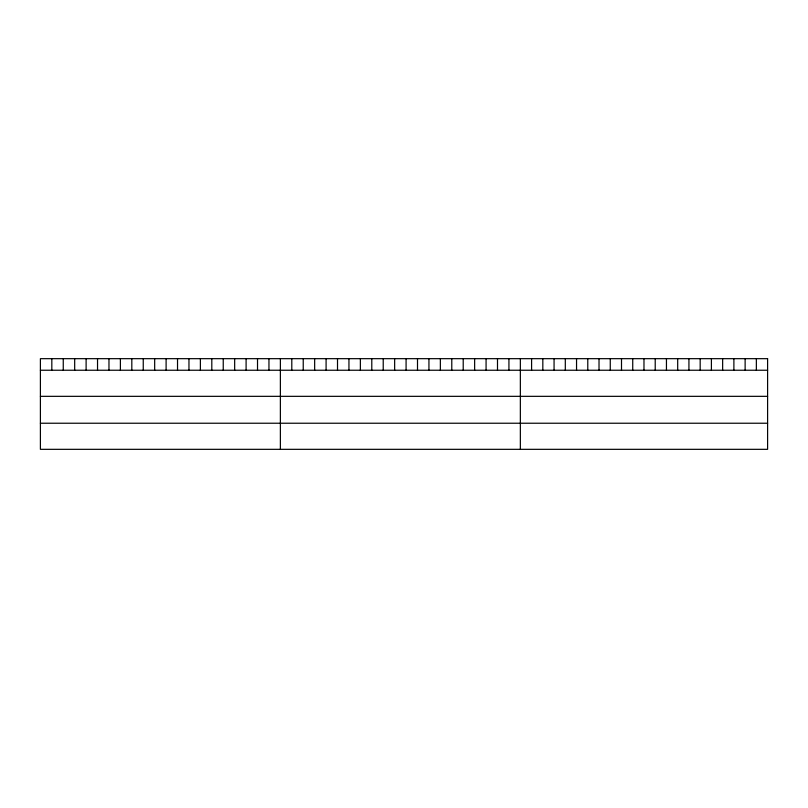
<?xml version="1.0" encoding="UTF-8"?>
<svg xmlns="http://www.w3.org/2000/svg" width="808" height="808" viewBox="0 0 808 808"><rect width="100%" height="100%" fill="white"/><g stroke="black" fill="none" stroke-linecap="round" stroke-linejoin="round"><path stroke-width="1.21" d="M40.4 370.236L767.6 370.236M40.4 396.334L767.6 396.334M40.4 423.23L767.6 423.23M756.359 358.671L756.359 370.236M745.128 358.671L745.128 370.236M733.886 358.671L733.886 370.236M722.645 358.671L722.645 370.236M711.404 358.671L711.404 370.236M700.172 358.671L700.172 370.236M688.931 358.671L688.931 370.236M677.69 358.671L677.69 370.236M666.449 358.671L666.449 370.236M655.217 358.671L655.217 370.236M643.976 358.671L643.976 370.236M632.735 358.671L632.735 370.236M621.504 358.671L621.504 370.236M610.262 358.671L610.262 370.236M599.021 358.671L599.021 370.236M587.78 358.671L587.78 370.236M576.548 358.671L576.548 370.236M565.307 358.671L565.307 370.236M554.066 358.671L554.066 370.236M542.825 358.671L542.825 370.236M531.593 358.671L531.593 370.236M520.352 358.671L520.352 449.329M508.929 358.671L508.929 370.236M497.496 358.671L497.496 370.236M486.073 358.671L486.073 370.236M474.639 358.671L474.639 370.236M463.216 358.671L463.216 370.236M451.783 358.671L451.783 370.236M440.36 358.671L440.36 370.236M428.937 358.671L428.937 370.236M417.504 358.671L417.504 370.236M406.081 358.671L406.081 370.236M394.647 358.671L394.647 370.236M383.224 358.671L383.224 370.236M371.791 358.671L371.791 370.236M360.368 358.671L360.368 370.236M348.945 358.671L348.945 370.236M337.512 358.671L337.512 370.236M326.089 358.671L326.089 370.236M314.655 358.671L314.655 370.236M303.232 358.671L303.232 370.236M291.799 358.671L291.799 370.236M280.376 358.671L280.376 449.329M268.953 358.671L268.953 370.236M257.52 358.671L257.52 370.236M246.097 358.671L246.097 370.236M234.663 358.671L234.663 370.236M223.24 358.671L223.24 370.236M211.807 358.671L211.807 370.236M200.384 358.671L200.384 370.236M188.961 358.671L188.961 370.236M177.528 358.671L177.528 370.236M166.105 358.671L166.105 370.236M154.671 358.671L154.671 370.236M143.248 358.671L143.248 370.236M131.815 358.671L131.815 370.236M120.392 358.671L120.392 370.236M108.969 358.671L108.969 370.236M97.536 358.671L97.536 370.236M86.113 358.671L86.113 370.236M74.679 358.671L74.679 370.236M63.256 358.671L63.256 370.236M51.823 358.671L51.823 370.236M767.6 358.671L40.4 358.671L40.4 449.329L767.6 449.329L767.6 358.671"/></g></svg>
